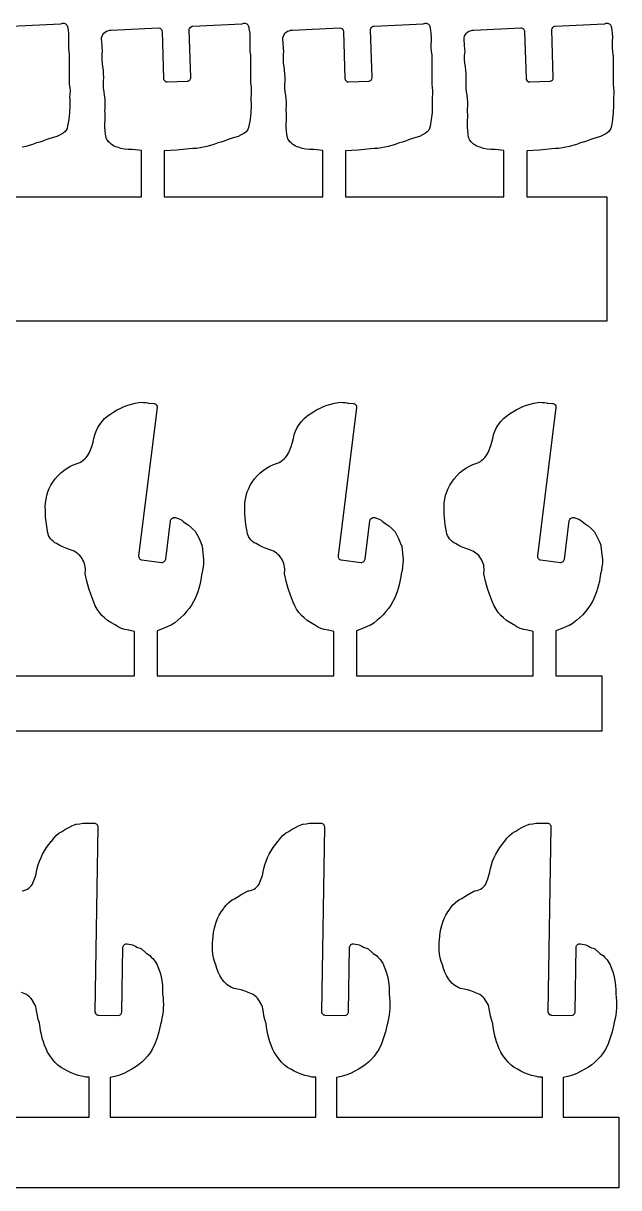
# Model space of a CAD drawing. Header units: millimetres. Extents: x -589 to -2, y 2 to 749.
# Drawn here: x -67.8 to -2.1, y 2.1 to 130.5 of the extents above; entities that cross this region are included whole.
import ezdxf

# ---------------------------------------------------------------- set-up
doc = ezdxf.new("R2010")
doc.units = ezdxf.units.MM
doc.header["$MEASUREMENT"] = 0

msp = doc.modelspace()

# ---------------------------------------------------------------- linework, layer by layer
for points in [[(-72.23, 111.41), (-54.74, 111.41), (-54.74, 116.5), (-55.73, 116.63), (-55.77, 116.64), (-55.82, 116.63), (-56.22, 116.63), (-56.61, 116.67), (-57.01, 116.75), (-57.39, 116.87), (-57.58, 116.93), (-57.77, 117), (-57.94, 117.1), (-58.1, 117.21), (-58.25, 117.34), (-58.38, 117.48), (-58.5, 117.64), (-58.6, 117.81), (-58.63, 117.87), (-58.64, 117.93), (-58.7, 118.31), (-58.75, 118.69), (-58.78, 119.08), (-58.79, 119.46), (-58.76, 119.84), (-58.75, 120.22), (-58.76, 120.61), (-58.78, 120.99), (-58.76, 121.07), (-58.74, 121.45), (-58.75, 121.83), (-58.77, 122.22), (-58.83, 122.6), (-58.88, 122.99), (-58.92, 123.39), (-58.93, 123.78), (-58.92, 124.18), (-58.91, 124.57), (-58.92, 124.96), (-58.95, 125.36), (-59, 125.75), (-59.06, 126.13), (-59.09, 126.52), (-59.09, 126.9), (-59.07, 127.29), (-59.05, 127.35), (-59.09, 128.09), (-59.14, 128.84), (-59.15, 128.89), (-59.14, 128.95), (-59.09, 129.13), (-59.01, 129.29), (-58.9, 129.44), (-58.77, 129.56), (-58.62, 129.66), (-58.46, 129.73), (-58.28, 129.77), (-58.1, 129.78), (-52.88, 130.04), (-52.73, 130.01), (-52.66, 129.97), (-52.6, 129.92), (-52.55, 129.87), (-52.51, 129.8), (-52.49, 129.73), (-52.48, 129.65), (-52.31, 124.45), (-52.3, 124.38), (-52.27, 124.3), (-52.18, 124.18), (-52.05, 124.1), (-51.98, 124.08), (-51.9, 124.08), (-49.69, 124.15), (-49.61, 124.16), (-49.54, 124.18), (-49.47, 124.22), (-49.42, 124.28), (-49.37, 124.34), (-49.33, 124.41), (-49.32, 124.48), (-49.31, 124.56), (-49.48, 129.81), (-49.47, 129.89), (-49.45, 129.96), (-49.37, 130.09), (-49.24, 130.18), (-49.17, 130.21), (-49.09, 130.22), (-43.68, 130.48), (-43.62, 130.49), (-43.56, 130.51), (-43.47, 130.54), (-43.38, 130.54), (-43.3, 130.54), (-43.21, 130.51), (-43.14, 130.48), (-43.07, 130.43), (-43.01, 130.36), (-42.96, 130.29), (-42.93, 130.19), (-42.85, 129.8), (-42.81, 129.4), (-42.79, 129), (-42.79, 128.6), (-42.81, 128.22), (-42.81, 127.83), (-42.78, 127.45), (-42.73, 127.06), (-42.73, 127.01), (-42.71, 123.91), (-42.7, 123.84), (-42.65, 123.47), (-42.63, 123.09), (-42.64, 122.71), (-42.67, 122.34), (-42.67, 122.26), (-42.66, 121.48), (-42.69, 120.71), (-42.77, 119.94), (-42.9, 119.18), (-42.96, 118.95), (-43.06, 118.75), (-43.21, 118.57), (-43.39, 118.42), (-43.74, 118.23), (-44.09, 118.06), (-44.47, 117.94), (-44.85, 117.85), (-44.96, 117.81), (-45.29, 117.67), (-45.63, 117.54), (-45.98, 117.43), (-46.33, 117.35), (-46.39, 117.32), (-46.76, 117.19), (-47.14, 117.07), (-47.52, 116.97), (-47.9, 116.88), (-48.29, 116.81), (-48.68, 116.75), (-49.07, 116.72), (-49.47, 116.69), (-50.16, 116.61), (-50.85, 116.54), (-51.54, 116.5), (-52.24, 116.47), (-52.24, 111.41), (-34.75, 111.41), (-34.75, 116.5), (-35.72, 116.63), (-35.77, 116.64), (-35.82, 116.63), (-36.22, 116.63), (-36.61, 116.67), (-37, 116.75), (-37.38, 116.87), (-37.58, 116.93), (-37.76, 117), (-37.94, 117.1), (-38.1, 117.21), (-38.25, 117.34), (-38.38, 117.48), (-38.5, 117.64), (-38.61, 117.81), (-38.64, 117.93), (-38.7, 118.31), (-38.75, 118.69), (-38.77, 119.08), (-38.78, 119.46), (-38.76, 119.84), (-38.75, 120.22), (-38.76, 120.61), (-38.78, 120.99), (-38.77, 121.07), (-38.75, 121.45), (-38.75, 121.83), (-38.78, 122.22), (-38.83, 122.6), (-38.89, 122.99), (-38.92, 123.39), (-38.92, 123.78), (-38.91, 124.18), (-38.9, 124.57), (-38.92, 124.96), (-38.95, 125.36), (-39.01, 125.75), (-39.06, 126.13), (-39.09, 126.52), (-39.09, 126.9), (-39.06, 127.29), (-39.05, 127.35), (-39.15, 128.84), (-39.15, 128.95), (-39.09, 129.13), (-39.01, 129.29), (-38.9, 129.44), (-38.77, 129.56), (-38.63, 129.66), (-38.46, 129.73), (-38.29, 129.77), (-38.1, 129.78), (-32.89, 130.04), (-32.73, 130.01), (-32.66, 129.97), (-32.6, 129.92), (-32.51, 129.8), (-32.47, 129.65), (-32.31, 124.45), (-32.29, 124.38), (-32.27, 124.3), (-32.18, 124.18), (-32.05, 124.1), (-31.97, 124.08), (-31.89, 124.08), (-29.69, 124.15), (-29.61, 124.16), (-29.54, 124.18), (-29.47, 124.22), (-29.41, 124.28), (-29.33, 124.41), (-29.31, 124.56), (-29.47, 129.81), (-29.47, 129.89), (-29.45, 129.96), (-29.37, 130.09), (-29.24, 130.18), (-29.17, 130.21), (-29.09, 130.22), (-23.68, 130.48), (-23.55, 130.51), (-23.46, 130.54), (-23.38, 130.54), (-23.29, 130.54), (-23.21, 130.51), (-23.14, 130.48), (-23.07, 130.43), (-23.01, 130.36), (-22.96, 130.29), (-22.93, 130.19), (-22.86, 129.8), (-22.81, 129.4), (-22.79, 129), (-22.79, 128.6), (-22.81, 128.22), (-22.81, 127.83), (-22.78, 127.45), (-22.73, 127.06), (-22.72, 127.01), (-22.72, 123.91), (-22.71, 123.84), (-22.66, 123.47), (-22.63, 123.09), (-22.64, 122.71), (-22.68, 122.34), (-22.68, 122.26), (-22.66, 121.48), (-22.69, 120.71), (-22.77, 119.94), (-22.91, 119.18), (-22.96, 118.95), (-23.06, 118.75), (-23.21, 118.57), (-23.4, 118.42), (-23.74, 118.23), (-24.09, 118.06), (-24.47, 117.94), (-24.85, 117.85), (-24.96, 117.81), (-25.29, 117.67), (-25.63, 117.54), (-25.98, 117.43), (-26.33, 117.35), (-26.4, 117.32), (-26.77, 117.19), (-27.14, 117.07), (-27.52, 116.97), (-27.91, 116.88), (-28.29, 116.81), (-28.68, 116.75), (-29.08, 116.72), (-29.47, 116.69), (-30.16, 116.61), (-30.85, 116.54), (-31.55, 116.5), (-32.24, 116.47), (-32.24, 111.41), (-14.76, 111.41), (-14.76, 116.5), (-15.73, 116.63), (-15.77, 116.64), (-15.81, 116.63), (-16.22, 116.63), (-16.61, 116.67), (-17.01, 116.75), (-17.39, 116.87), (-17.58, 116.93), (-17.76, 117), (-17.94, 117.1), (-18.1, 117.21), (-18.25, 117.34), (-18.39, 117.48), (-18.51, 117.64), (-18.61, 117.81), (-18.65, 117.93), (-18.71, 118.31), (-18.75, 118.69), (-18.78, 119.08), (-18.79, 119.46), (-18.76, 119.84), (-18.75, 120.22), (-18.77, 120.99), (-18.77, 121.07), (-18.75, 121.45), (-18.75, 121.83), (-18.77, 122.22), (-18.82, 122.6), (-18.88, 122.99), (-18.92, 123.39), (-18.93, 123.78), (-18.91, 124.18), (-18.91, 124.57), (-18.92, 124.96), (-18.96, 125.36), (-19.01, 125.75), (-19.07, 126.13), (-19.09, 126.52), (-19.09, 126.9), (-19.06, 127.29), (-19.05, 127.35), (-19.09, 128.09), (-19.15, 128.84), (-19.15, 128.95), (-19.1, 129.13), (-19.01, 129.29), (-18.9, 129.44), (-18.77, 129.56), (-18.62, 129.66), (-18.46, 129.73), (-18.28, 129.77), (-18.09, 129.78), (-12.89, 130.04), (-12.81, 130.03), (-12.73, 130.01), (-12.66, 129.97), (-12.6, 129.92), (-12.55, 129.87), (-12.51, 129.8), (-12.48, 129.73), (-12.47, 129.65), (-12.31, 124.45), (-12.3, 124.38), (-12.27, 124.3), (-12.18, 124.18), (-12.05, 124.1), (-11.98, 124.08), (-11.9, 124.08), (-9.69, 124.15), (-9.61, 124.16), (-9.54, 124.18), (-9.47, 124.22), (-9.41, 124.28), (-9.37, 124.34), (-9.33, 124.41), (-9.31, 124.48), (-9.31, 124.56), (-9.48, 129.81), (-9.47, 129.89), (-9.45, 129.96), (-9.37, 130.09), (-9.24, 130.18), (-9.17, 130.21), (-9.09, 130.22), (-3.68, 130.48), (-3.61, 130.49), (-3.55, 130.51), (-3.47, 130.54), (-3.38, 130.54), (-3.3, 130.54), (-3.21, 130.51), (-3.14, 130.48), (-3.07, 130.43), (-3.01, 130.36), (-2.96, 130.29), (-2.92, 130.19), (-2.85, 129.8), (-2.81, 129.4), (-2.79, 129), (-2.8, 128.6), (-2.81, 128.22), (-2.81, 127.83), (-2.78, 127.45), (-2.74, 127.06), (-2.72, 127.01), (-2.71, 123.91), (-2.71, 123.84), (-2.66, 123.47), (-2.63, 123.09), (-2.64, 122.71), (-2.67, 122.34), (-2.67, 122.26), (-2.66, 121.48), (-2.69, 120.71), (-2.77, 119.94), (-2.9, 119.18), (-2.96, 118.95), (-3.06, 118.75), (-3.21, 118.57), (-3.39, 118.42), (-3.73, 118.23), (-4.09, 118.06), (-4.47, 117.94), (-4.85, 117.85), (-4.95, 117.81), (-5.29, 117.67), (-5.63, 117.54), (-5.98, 117.43), (-6.34, 117.35), (-6.39, 117.32), (-6.76, 117.19), (-7.14, 117.07), (-7.52, 116.97), (-7.91, 116.88), (-8.29, 116.81), (-8.69, 116.75), (-9.08, 116.72), (-9.48, 116.69), (-10.16, 116.61), (-10.85, 116.54), (-11.54, 116.5), (-12.24, 116.47), (-12.24, 111.41), (-3.39, 111.41), (-3.39, 97.68), (-18.72, 97.68), (-23.4, 97.68), (-38.72, 97.68), (-43.39, 97.68), (-58.71, 97.68), (-63.39, 97.68), (-78.72, 97.68)], [(-69.1, 130.22), (-63.68, 130.48), (-63.55, 130.51), (-63.47, 130.54), (-63.38, 130.54), (-63.29, 130.54), (-63.21, 130.51), (-63.14, 130.48), (-63.07, 130.43), (-63.01, 130.36), (-62.96, 130.29), (-62.92, 130.19), (-62.85, 129.8), (-62.81, 129.4), (-62.79, 129), (-62.8, 128.6), (-62.81, 128.22), (-62.81, 127.83), (-62.78, 127.45), (-62.73, 127.06), (-62.72, 127.01), (-62.72, 123.91), (-62.71, 123.84), (-62.66, 123.47), (-62.63, 123.09), (-62.64, 122.71), (-62.68, 122.34), (-62.67, 122.26), (-62.65, 121.48), (-62.69, 120.71), (-62.77, 119.94), (-62.9, 119.18), (-62.96, 118.95), (-63.06, 118.75), (-63.21, 118.57), (-63.39, 118.42), (-63.73, 118.23), (-64.09, 118.06), (-64.47, 117.94), (-64.85, 117.85), (-64.96, 117.81), (-65.29, 117.67), (-65.63, 117.54), (-65.98, 117.43), (-66.34, 117.35), (-66.39, 117.32), (-66.76, 117.19), (-67.14, 117.07), (-67.52, 116.97), (-67.9, 116.88)], [(-75.02, 58.57), (-55.53, 58.57), (-55.53, 63.46), (-55.83, 63.52), (-56.12, 63.59), (-56.18, 63.6), (-56.58, 63.66), (-56.96, 63.78), (-57.32, 63.96), (-57.66, 64.18), (-57.74, 64.23), (-58.12, 64.43), (-58.48, 64.67), (-58.81, 64.94), (-59.11, 65.23), (-59.38, 65.56), (-59.63, 65.91), (-59.84, 66.28), (-60.01, 66.67), (-60.31, 67.44), (-60.57, 68.21), (-60.79, 69), (-60.96, 69.8), (-60.96, 69.94), (-60.94, 70.15), (-60.94, 70.36), (-60.95, 70.56), (-60.99, 70.76), (-61.04, 70.96), (-61.11, 71.14), (-61.2, 71.33), (-61.3, 71.5), (-61.41, 71.66), (-61.54, 71.82), (-61.69, 71.96), (-61.84, 72.09), (-62.01, 72.2), (-62.19, 72.3), (-62.38, 72.39), (-62.58, 72.46), (-62.98, 72.6), (-63.36, 72.76), (-63.74, 72.94), (-64.11, 73.14), (-64.3, 73.24), (-64.47, 73.36), (-64.63, 73.51), (-64.77, 73.67), (-64.89, 73.84), (-64.99, 74.03), (-65.06, 74.24), (-65.11, 74.45), (-65.16, 74.85), (-65.23, 75.24), (-65.28, 75.63), (-65.32, 76.03), (-65.35, 76.42), (-65.35, 76.82), (-65.36, 77.23), (-65.34, 77.64), (-65.28, 78.05), (-65.19, 78.45), (-65.07, 78.84), (-64.92, 79.22), (-64.74, 79.59), (-64.52, 79.94), (-64.26, 80.3), (-63.97, 80.63), (-63.65, 80.94), (-63.31, 81.21), (-62.95, 81.46), (-62.57, 81.68), (-62.17, 81.86), (-61.75, 82.01), (-61.55, 82.1), (-61.36, 82.21), (-61.18, 82.34), (-61.01, 82.48), (-60.86, 82.64), (-60.72, 82.81), (-60.6, 83), (-60.5, 83.19), (-60.34, 83.57), (-60.2, 83.95), (-60.08, 84.35), (-59.99, 84.74), (-59.89, 85.16), (-59.75, 85.56), (-59.57, 85.94), (-59.35, 86.3), (-59.1, 86.63), (-58.81, 86.93), (-58.49, 87.21), (-58.13, 87.45), (-57.78, 87.69), (-57.42, 87.9), (-57.04, 88.09), (-56.66, 88.27), (-56.26, 88.41), (-55.86, 88.54), (-55.45, 88.64), (-55.03, 88.72), (-54.78, 88.74), (-54.53, 88.73), (-54.28, 88.7), (-54.04, 88.66), (-53.98, 88.65), (-53.4, 88.61), (-53.32, 88.6), (-53.24, 88.57), (-53.18, 88.53), (-53.12, 88.47), (-53.07, 88.4), (-53.04, 88.33), (-53.03, 88.25), (-53.03, 88.17), (-55.06, 71.79), (-55.06, 71.71), (-55.05, 71.64), (-55.02, 71.57), (-54.97, 71.5), (-54.92, 71.44), (-54.86, 71.39), (-54.79, 71.36), (-54.71, 71.35), (-52.53, 71.07), (-52.45, 71.07), (-52.37, 71.09), (-52.3, 71.12), (-52.23, 71.16), (-52.13, 71.28), (-52.07, 71.42), (-51.54, 75.67), (-51.53, 75.74), (-51.5, 75.81), (-51.41, 75.92), (-51.28, 75.99), (-51.21, 76.01), (-51.13, 76.01), (-51, 76.01), (-50.91, 76), (-50.71, 75.93), (-50.51, 75.83), (-50.31, 75.72), (-50.13, 75.58), (-49.79, 75.34), (-49.46, 75.09), (-49.14, 74.81), (-48.84, 74.52), (-48.77, 74.44), (-48.4, 73.71), (-48.08, 72.96), (-48.04, 72.85), (-47.9, 71.35), (-47.9, 70.96), (-47.94, 70.57), (-48, 70.18), (-48.09, 69.8), (-48.11, 69.74), (-48.16, 69.35), (-48.23, 68.96), (-48.31, 68.58), (-48.42, 68.2), (-48.54, 67.83), (-48.68, 67.46), (-48.83, 67.1), (-49, 66.75), (-49.24, 66.36), (-49.49, 65.99), (-49.77, 65.64), (-50.07, 65.3), (-50.39, 64.98), (-50.73, 64.69), (-51.08, 64.41), (-51.46, 64.15), (-51.52, 64.13), (-52.26, 63.81), (-53.02, 63.52), (-53.02, 58.57), (-33.53, 58.57), (-33.53, 63.46), (-33.83, 63.52), (-34.12, 63.59), (-34.18, 63.6), (-34.58, 63.66), (-34.96, 63.78), (-35.32, 63.96), (-35.66, 64.18), (-35.73, 64.23), (-36.11, 64.43), (-36.47, 64.67), (-36.8, 64.94), (-37.11, 65.23), (-37.38, 65.56), (-37.63, 65.91), (-37.84, 66.28), (-38.01, 66.67), (-38.31, 67.44), (-38.57, 68.21), (-38.79, 69), (-38.96, 69.8), (-38.96, 69.94), (-38.94, 70.15), (-38.94, 70.36), (-38.95, 70.56), (-38.99, 70.76), (-39.04, 70.96), (-39.11, 71.14), (-39.2, 71.33), (-39.3, 71.5), (-39.41, 71.66), (-39.54, 71.82), (-39.69, 71.96), (-39.84, 72.09), (-40.01, 72.2), (-40.19, 72.3), (-40.38, 72.39), (-40.58, 72.46), (-40.98, 72.6), (-41.36, 72.76), (-41.74, 72.94), (-42.11, 73.14), (-42.3, 73.24), (-42.48, 73.36), (-42.63, 73.51), (-42.77, 73.67), (-42.89, 73.84), (-42.99, 74.03), (-43.06, 74.24), (-43.1, 74.45), (-43.16, 74.85), (-43.23, 75.24), (-43.28, 75.63), (-43.32, 76.03), (-43.34, 76.42), (-43.34, 76.82), (-43.36, 77.23), (-43.33, 77.64), (-43.28, 78.05), (-43.19, 78.45), (-43.07, 78.84), (-42.92, 79.22), (-42.74, 79.59), (-42.52, 79.94), (-42.26, 80.3), (-41.97, 80.63), (-41.65, 80.94), (-41.31, 81.21), (-40.95, 81.46), (-40.57, 81.68), (-40.17, 81.86), (-39.75, 82.01), (-39.55, 82.1), (-39.36, 82.21), (-39.18, 82.34), (-39.01, 82.48), (-38.86, 82.64), (-38.72, 82.81), (-38.6, 83), (-38.5, 83.19), (-38.34, 83.57), (-38.2, 83.95), (-38.08, 84.35), (-37.99, 84.74), (-37.89, 85.16), (-37.75, 85.56), (-37.57, 85.94), (-37.35, 86.3), (-37.1, 86.63), (-36.81, 86.93), (-36.49, 87.21), (-36.14, 87.45), (-35.78, 87.69), (-35.42, 87.9), (-35.04, 88.09), (-34.65, 88.27), (-34.26, 88.41), (-33.85, 88.54), (-33.44, 88.64), (-33.02, 88.72), (-32.78, 88.74), (-32.53, 88.73), (-32.28, 88.7), (-32.04, 88.66), (-31.98, 88.65), (-31.4, 88.61), (-31.32, 88.6), (-31.24, 88.57), (-31.18, 88.53), (-31.12, 88.47), (-31.07, 88.4), (-31.04, 88.33), (-31.03, 88.25), (-31.03, 88.17), (-33.06, 71.79), (-33.05, 71.64), (-33.02, 71.57), (-32.97, 71.5), (-32.92, 71.44), (-32.86, 71.39), (-32.79, 71.36), (-32.71, 71.35), (-30.53, 71.07), (-30.45, 71.07), (-30.37, 71.09), (-30.3, 71.12), (-30.23, 71.16), (-30.17, 71.21), (-30.13, 71.28), (-30.08, 71.42), (-29.55, 75.67), (-29.53, 75.74), (-29.5, 75.81), (-29.41, 75.92), (-29.28, 75.99), (-29.21, 76.01), (-29.13, 76.01), (-29, 76.01), (-28.92, 76), (-28.71, 75.93), (-28.51, 75.83), (-28.31, 75.72), (-28.14, 75.58), (-27.79, 75.34), (-27.46, 75.09), (-27.14, 74.81), (-26.84, 74.52), (-26.76, 74.44), (-26.4, 73.71), (-26.08, 72.96), (-26.04, 72.85), (-25.89, 71.35), (-25.9, 70.96), (-25.94, 70.57), (-26, 70.18), (-26.09, 69.8), (-26.11, 69.74), (-26.16, 69.35), (-26.23, 68.96), (-26.32, 68.58), (-26.42, 68.2), (-26.54, 67.83), (-26.68, 67.46), (-26.83, 67.1), (-27, 66.75), (-27.24, 66.36), (-27.49, 65.99), (-27.77, 65.64), (-28.07, 65.3), (-28.39, 64.98), (-28.73, 64.69), (-29.09, 64.41), (-29.46, 64.15), (-29.52, 64.13), (-30.26, 63.81), (-31.02, 63.52), (-31.02, 58.57), (-11.53, 58.57), (-11.53, 63.46), (-11.83, 63.52), (-12.12, 63.59), (-12.17, 63.6), (-12.57, 63.66), (-12.96, 63.78), (-13.32, 63.96), (-13.66, 64.18), (-13.73, 64.23), (-14.12, 64.43), (-14.47, 64.67), (-14.8, 64.94), (-15.11, 65.23), (-15.38, 65.56), (-15.62, 65.91), (-15.83, 66.28), (-16, 66.67), (-16.31, 67.44), (-16.57, 68.21), (-16.79, 69), (-16.96, 69.8), (-16.96, 69.94), (-16.94, 70.15), (-16.94, 70.36), (-16.96, 70.56), (-16.99, 70.76), (-17.04, 70.96), (-17.11, 71.14), (-17.2, 71.33), (-17.3, 71.5), (-17.41, 71.66), (-17.54, 71.82), (-17.68, 71.96), (-17.84, 72.09), (-18.01, 72.2), (-18.18, 72.3), (-18.37, 72.39), (-18.57, 72.46), (-18.97, 72.6), (-19.36, 72.76), (-19.74, 72.94), (-20.11, 73.14), (-20.3, 73.24), (-20.48, 73.36), (-20.63, 73.51), (-20.77, 73.67), (-20.89, 73.84), (-20.99, 74.03), (-21.06, 74.24), (-21.11, 74.45), (-21.16, 74.85), (-21.23, 75.24), (-21.29, 75.63), (-21.32, 76.03), (-21.34, 76.42), (-21.34, 76.82), (-21.36, 77.23), (-21.34, 77.64), (-21.28, 78.05), (-21.19, 78.45), (-21.07, 78.84), (-20.92, 79.22), (-20.73, 79.59), (-20.51, 79.94), (-20.25, 80.3), (-19.96, 80.63), (-19.65, 80.94), (-19.31, 81.21), (-18.95, 81.46), (-18.57, 81.68), (-18.17, 81.86), (-17.75, 82.01), (-17.55, 82.1), (-17.36, 82.21), (-17.18, 82.34), (-17.01, 82.48), (-16.86, 82.64), (-16.72, 82.81), (-16.6, 83), (-16.49, 83.19), (-16.34, 83.57), (-16.2, 83.95), (-16.08, 84.35), (-15.99, 84.74), (-15.89, 85.16), (-15.75, 85.56), (-15.57, 85.94), (-15.35, 86.3), (-15.1, 86.63), (-14.81, 86.93), (-14.49, 87.21), (-14.14, 87.45), (-13.78, 87.69), (-13.42, 87.9), (-13.04, 88.09), (-12.66, 88.27), (-12.26, 88.41), (-11.86, 88.54), (-11.44, 88.64), (-11.03, 88.72), (-10.78, 88.74), (-10.53, 88.73), (-10.29, 88.7), (-10.04, 88.66), (-9.98, 88.65), (-9.4, 88.61), (-9.32, 88.6), (-9.24, 88.57), (-9.17, 88.53), (-9.11, 88.47), (-9.04, 88.33), (-9.02, 88.17), (-11.06, 71.79), (-11.05, 71.64), (-11.02, 71.57), (-10.98, 71.5), (-10.92, 71.44), (-10.86, 71.39), (-10.79, 71.36), (-10.71, 71.35), (-8.53, 71.07), (-8.45, 71.07), (-8.37, 71.09), (-8.3, 71.12), (-8.23, 71.16), (-8.17, 71.21), (-8.13, 71.28), (-8.1, 71.35), (-8.08, 71.42), (-7.55, 75.67), (-7.5, 75.81), (-7.41, 75.92), (-7.28, 75.99), (-7.21, 76.01), (-7.13, 76.01), (-6.99, 76.01), (-6.92, 76), (-6.71, 75.93), (-6.51, 75.83), (-6.32, 75.72), (-6.14, 75.58), (-5.79, 75.34), (-5.46, 75.09), (-5.14, 74.81), (-4.84, 74.52), (-4.76, 74.44), (-4.4, 73.71), (-4.23, 73.34), (-4.08, 72.96), (-4.05, 72.85), (-3.89, 71.35), (-3.9, 70.96), (-3.94, 70.57), (-4, 70.18), (-4.1, 69.8), (-4.11, 69.74), (-4.16, 69.35), (-4.23, 68.96), (-4.32, 68.58), (-4.42, 68.2), (-4.54, 67.83), (-4.68, 67.46), (-4.83, 67.1), (-5, 66.75), (-5.24, 66.36), (-5.49, 65.99), (-5.77, 65.64), (-6.07, 65.3), (-6.39, 64.98), (-6.73, 64.69), (-7.09, 64.41), (-7.46, 64.15), (-7.52, 64.13), (-8.27, 63.81), (-9.02, 63.52), (-9.02, 58.57), (-3.96, 58.57), (-3.96, 52.45), (-349.19, 52.45)], [(-67.91, 34.84), (-67.71, 34.87), (-67.51, 34.94), (-67.33, 35.02), (-67.16, 35.14), (-67.01, 35.27), (-66.88, 35.42), (-66.77, 35.59), (-66.69, 35.78), (-66.54, 36.16), (-66.42, 36.54), (-66.32, 36.93), (-66.25, 37.32), (-66.13, 37.72), (-65.99, 38.12), (-65.83, 38.51), (-65.65, 38.89), (-65.44, 39.25), (-65.22, 39.61), (-64.97, 39.95), (-64.7, 40.28), (-64.65, 40.33), (-64.42, 40.65), (-64.15, 40.94), (-63.85, 41.19), (-63.5, 41.39), (-63.45, 41.41), (-63.12, 41.63), (-62.77, 41.82), (-62.42, 42), (-62.05, 42.16), (-61.99, 42.18), (-61.93, 42.19), (-61.56, 42.23), (-61.21, 42.31), (-61.11, 42.31), (-59.96, 42.31), (-59.88, 42.3), (-59.81, 42.27), (-59.74, 42.23), (-59.68, 42.18), (-59.6, 42.05), (-59.58, 41.97), (-59.57, 41.89), (-59.9, 21.54), (-59.89, 21.46), (-59.87, 21.39), (-59.79, 21.26), (-59.73, 21.21), (-59.66, 21.17), (-59.59, 21.15), (-59.51, 21.14), (-57.32, 21.1), (-57.16, 21.13), (-57.09, 21.17), (-57.03, 21.22), (-56.98, 21.27), (-56.94, 21.34), (-56.9, 21.49), (-56.79, 28.61), (-56.77, 28.7), (-56.74, 28.78), (-56.7, 28.85), (-56.63, 28.91), (-56.56, 28.96), (-56.48, 28.99), (-56.39, 29), (-56.31, 28.99), (-55.72, 28.88), (-55.58, 28.81), (-55.42, 28.72), (-55.25, 28.64), (-55.08, 28.57), (-54.91, 28.52), (-54.81, 28.49), (-54.73, 28.44), (-54.22, 27.98), (-54.17, 27.94), (-53.99, 27.82), (-53.82, 27.69), (-53.66, 27.54), (-53.51, 27.38), (-53.37, 27.22), (-53.24, 27.04), (-53.13, 26.85), (-53.03, 26.66), (-52.88, 26.29), (-52.74, 25.91), (-52.63, 25.52), (-52.55, 25.13), (-52.48, 24.74), (-52.44, 24.34), (-52.42, 23.94), (-52.43, 23.53), (-52.43, 23.46), (-52.37, 23.07), (-52.34, 22.68), (-52.33, 22.29), (-52.34, 21.9), (-52.37, 21.52), (-52.42, 21.13), (-52.49, 20.75), (-52.58, 20.37), (-52.67, 19.96), (-52.83, 19.28), (-53.03, 18.62), (-53.27, 17.98), (-53.55, 17.35), (-53.8, 16.96), (-54.08, 16.6), (-54.38, 16.26), (-54.71, 15.95), (-55.06, 15.66), (-55.43, 15.39), (-55.81, 15.15), (-56.22, 14.94), (-56.7, 14.7), (-57.19, 14.51), (-57.7, 14.36), (-58.22, 14.26), (-58.22, 9.88), (-35.52, 9.88), (-35.52, 14.29), (-35.9, 14.3), (-36.31, 14.38), (-36.72, 14.48), (-37.12, 14.61), (-37.51, 14.77), (-37.89, 14.95), (-38.26, 15.15), (-38.62, 15.37), (-38.96, 15.62), (-39.29, 15.94), (-39.59, 16.29), (-39.86, 16.66), (-40.1, 17.05), (-40.28, 17.42), (-40.43, 17.8), (-40.57, 18.19), (-40.69, 18.58), (-40.79, 18.98), (-40.88, 19.39), (-40.95, 19.8), (-41, 20.21), (-41.01, 20.28), (-41.13, 20.66), (-41.23, 21.05), (-41.3, 21.44), (-41.36, 21.83), (-41.41, 22.04), (-41.47, 22.24), (-41.57, 22.43), (-41.68, 22.6), (-41.7, 22.65), (-41.82, 22.83), (-41.95, 22.99), (-42.09, 23.14), (-42.24, 23.27), (-42.41, 23.39), (-42.59, 23.49), (-42.78, 23.57), (-42.98, 23.64), (-43.04, 23.66), (-43.4, 23.81), (-43.76, 23.92), (-44.14, 24.01), (-44.51, 24.08), (-44.57, 24.08), (-44.63, 24.1), (-44.82, 24.19), (-45, 24.29), (-45.17, 24.4), (-45.33, 24.52), (-45.49, 24.66), (-45.63, 24.81), (-45.77, 24.97), (-45.89, 25.13), (-46.09, 25.5), (-46.27, 25.88), (-46.42, 26.26), (-46.54, 26.66), (-46.68, 27.05), (-46.79, 27.45), (-46.86, 27.85), (-46.91, 28.26), (-46.92, 28.66), (-46.91, 29.05), (-46.88, 29.45), (-46.84, 29.84), (-46.79, 30.24), (-46.71, 30.63), (-46.62, 31.01), (-46.52, 31.4), (-46.37, 31.79), (-46.18, 32.17), (-45.96, 32.53), (-45.7, 32.86), (-45.65, 32.92), (-45.54, 33.09), (-45.42, 33.25), (-45.15, 33.53), (-44.84, 33.77), (-44.67, 33.88), (-44.49, 33.97), (-43.78, 34.41), (-43.05, 34.8), (-42.99, 34.83), (-42.91, 34.84), (-42.71, 34.87), (-42.51, 34.94), (-42.33, 35.02), (-42.16, 35.14), (-42.01, 35.27), (-41.88, 35.42), (-41.77, 35.59), (-41.68, 35.78), (-41.53, 36.16), (-41.41, 36.54), (-41.32, 36.93), (-41.25, 37.32), (-41.14, 37.72), (-41, 38.12), (-40.83, 38.51), (-40.65, 38.89), (-40.44, 39.25), (-40.22, 39.61), (-39.97, 39.95), (-39.7, 40.28), (-39.65, 40.33), (-39.42, 40.65), (-39.15, 40.94), (-38.85, 41.19), (-38.5, 41.39), (-38.45, 41.41), (-38.12, 41.63), (-37.77, 41.82), (-37.42, 42), (-37.06, 42.16), (-36.99, 42.18), (-36.92, 42.19), (-36.56, 42.23), (-36.2, 42.31), (-36.1, 42.31), (-34.96, 42.31), (-34.88, 42.3), (-34.81, 42.27), (-34.74, 42.23), (-34.68, 42.18), (-34.6, 42.05), (-34.58, 41.97), (-34.57, 41.89), (-34.9, 21.54), (-34.89, 21.46), (-34.87, 21.39), (-34.79, 21.26), (-34.66, 21.17), (-34.59, 21.15), (-34.51, 21.14), (-32.32, 21.1), (-32.16, 21.13), (-32.09, 21.17), (-32.03, 21.22), (-31.98, 21.27), (-31.94, 21.34), (-31.91, 21.41), (-31.9, 21.49), (-31.79, 28.61), (-31.77, 28.7), (-31.74, 28.78), (-31.7, 28.85), (-31.64, 28.91), (-31.56, 28.96), (-31.48, 28.99), (-31.39, 29), (-31.3, 28.99), (-30.72, 28.88), (-30.64, 28.85), (-30.58, 28.81), (-30.42, 28.72), (-30.25, 28.64), (-30.08, 28.57), (-29.9, 28.52), (-29.81, 28.49), (-29.74, 28.44), (-29.22, 27.98), (-29.17, 27.94), (-28.99, 27.82), (-28.82, 27.69), (-28.66, 27.54), (-28.51, 27.38), (-28.37, 27.22), (-28.25, 27.04), (-28.13, 26.85), (-28.03, 26.66), (-27.88, 26.29), (-27.74, 25.91), (-27.63, 25.52), (-27.54, 25.13), (-27.48, 24.74), (-27.43, 24.34), (-27.41, 23.94), (-27.42, 23.53), (-27.42, 23.46), (-27.37, 23.07), (-27.34, 22.68), (-27.33, 22.29), (-27.34, 21.9), (-27.37, 21.52), (-27.42, 21.13), (-27.49, 20.75), (-27.58, 20.37), (-27.67, 19.96), (-27.83, 19.28), (-28.03, 18.62), (-28.27, 17.98), (-28.55, 17.35), (-28.8, 16.96), (-29.08, 16.6), (-29.38, 16.26), (-29.71, 15.95), (-30.06, 15.66), (-30.43, 15.39), (-30.82, 15.15), (-31.22, 14.94), (-31.7, 14.7), (-32.19, 14.51), (-32.7, 14.36), (-33.23, 14.26), (-33.23, 9.88), (-10.52, 9.88), (-10.52, 14.29), (-10.89, 14.3), (-11.31, 14.38), (-11.72, 14.48), (-12.12, 14.61), (-12.51, 14.77), (-12.89, 14.95), (-13.26, 15.15), (-13.62, 15.37), (-13.96, 15.62), (-14.29, 15.94), (-14.59, 16.29), (-14.86, 16.66), (-15.11, 17.05), (-15.28, 17.42), (-15.43, 17.8), (-15.57, 18.19), (-15.69, 18.58), (-15.79, 18.98), (-15.87, 19.39), (-15.94, 19.8), (-15.99, 20.21), (-16.02, 20.28), (-16.13, 20.66), (-16.23, 21.05), (-16.31, 21.44), (-16.37, 21.83), (-16.41, 22.04), (-16.47, 22.24), (-16.57, 22.43), (-16.68, 22.6), (-16.71, 22.65), (-16.82, 22.83), (-16.95, 22.99), (-17.09, 23.14), (-17.25, 23.27), (-17.41, 23.39), (-17.59, 23.49), (-17.78, 23.57), (-17.98, 23.64), (-18.04, 23.66), (-18.4, 23.81), (-18.76, 23.92), (-19.14, 24.01), (-19.52, 24.08), (-19.57, 24.08), (-19.62, 24.1), (-19.81, 24.19), (-19.99, 24.29), (-20.17, 24.4), (-20.33, 24.52), (-20.49, 24.66), (-20.63, 24.81), (-20.77, 24.97), (-20.89, 25.13), (-21.09, 25.5), (-21.27, 25.88), (-21.42, 26.26), (-21.55, 26.66), (-21.68, 27.05), (-21.78, 27.45), (-21.86, 27.85), (-21.9, 28.26), (-21.91, 28.66), (-21.9, 29.05), (-21.88, 29.45), (-21.84, 29.84), (-21.78, 30.24), (-21.71, 30.63), (-21.62, 31.01), (-21.51, 31.4), (-21.36, 31.79), (-21.18, 32.17), (-20.95, 32.53), (-20.69, 32.86), (-20.65, 32.92), (-20.42, 33.25), (-20.15, 33.53), (-19.84, 33.77), (-19.67, 33.88), (-19.49, 33.97), (-18.78, 34.41), (-18.06, 34.8), (-17.99, 34.83), (-17.92, 34.84), (-17.71, 34.87), (-17.52, 34.94), (-17.33, 35.02), (-17.16, 35.14), (-17.01, 35.27), (-16.88, 35.42), (-16.77, 35.59), (-16.68, 35.78), (-16.54, 36.16), (-16.42, 36.54), (-16.32, 36.93), (-16.25, 37.32), (-16.14, 37.72), (-16, 38.12), (-15.83, 38.51), (-15.65, 38.89), (-15.44, 39.25), (-15.22, 39.61), (-14.97, 39.95), (-14.7, 40.28), (-14.65, 40.33), (-14.43, 40.65), (-14.16, 40.94), (-13.85, 41.19), (-13.51, 41.39), (-13.46, 41.41), (-13.12, 41.63), (-12.77, 41.82), (-12.42, 42), (-12.06, 42.16), (-11.99, 42.18), (-11.92, 42.19), (-11.56, 42.23), (-11.2, 42.31), (-11.1, 42.31), (-9.97, 42.31), (-9.89, 42.3), (-9.81, 42.27), (-9.74, 42.23), (-9.68, 42.18), (-9.64, 42.12), (-9.6, 42.05), (-9.58, 41.97), (-9.58, 41.89), (-9.9, 21.54), (-9.9, 21.46), (-9.87, 21.39), (-9.79, 21.26), (-9.67, 21.17), (-9.59, 21.15), (-9.51, 21.14), (-7.31, 21.1), (-7.16, 21.13), (-7.09, 21.17), (-7.03, 21.22), (-6.98, 21.27), (-6.94, 21.34), (-6.91, 21.41), (-6.91, 21.49), (-6.78, 28.61), (-6.77, 28.7), (-6.74, 28.78), (-6.69, 28.85), (-6.63, 28.91), (-6.56, 28.96), (-6.48, 28.99), (-6.39, 29), (-6.3, 28.99), (-5.71, 28.88), (-5.57, 28.81), (-5.41, 28.72), (-5.25, 28.64), (-5.08, 28.57), (-4.9, 28.52), (-4.81, 28.49), (-4.74, 28.44), (-4.21, 27.98), (-4.16, 27.94), (-3.98, 27.82), (-3.81, 27.69), (-3.65, 27.54), (-3.51, 27.38), (-3.37, 27.22), (-3.25, 27.04), (-3.14, 26.85), (-3.04, 26.66), (-2.88, 26.29), (-2.75, 25.91), (-2.63, 25.52), (-2.55, 25.13), (-2.48, 24.74), (-2.44, 24.34), (-2.42, 23.94), (-2.42, 23.53), (-2.42, 23.46), (-2.37, 23.07), (-2.34, 22.68), (-2.33, 22.29), (-2.34, 21.9), (-2.37, 21.52), (-2.42, 21.13), (-2.49, 20.75), (-2.58, 20.37), (-2.66, 19.96), (-2.82, 19.28), (-3.03, 18.62), (-3.27, 17.98), (-3.55, 17.35), (-3.81, 16.96), (-4.08, 16.6), (-4.39, 16.26), (-4.71, 15.95), (-5.06, 15.66), (-5.43, 15.39), (-5.82, 15.15), (-6.23, 14.94), (-6.7, 14.7), (-7.19, 14.51), (-7.71, 14.36), (-8.23, 14.26), (-8.23, 9.88), (-2.09, 9.88), (-2.09, 2.09), (-444.55, 2.09)], [(-83.22, 9.88), (-60.52, 9.88), (-60.52, 14.29), (-60.89, 14.3), (-61.31, 14.38), (-61.72, 14.48), (-62.12, 14.61), (-62.51, 14.77), (-62.89, 14.95), (-63.26, 15.15), (-63.62, 15.37), (-63.97, 15.62), (-64.29, 15.94), (-64.59, 16.29), (-64.86, 16.66), (-65.1, 17.05), (-65.27, 17.42), (-65.43, 17.8), (-65.57, 18.19), (-65.69, 18.58), (-65.79, 18.98), (-65.88, 19.39), (-65.94, 19.8), (-66, 20.21), (-66.01, 20.28), (-66.13, 20.66), (-66.22, 21.05), (-66.3, 21.44), (-66.36, 21.83), (-66.41, 22.04), (-66.47, 22.24), (-66.57, 22.43), (-66.69, 22.6), (-66.7, 22.65), (-66.82, 22.83), (-66.94, 22.99), (-67.09, 23.14), (-67.25, 23.27), (-67.42, 23.39), (-67.6, 23.49), (-67.79, 23.57), (-67.99, 23.64)]]:
    msp.add_lwpolyline(points)

doc.saveas('drawing.dxf')
